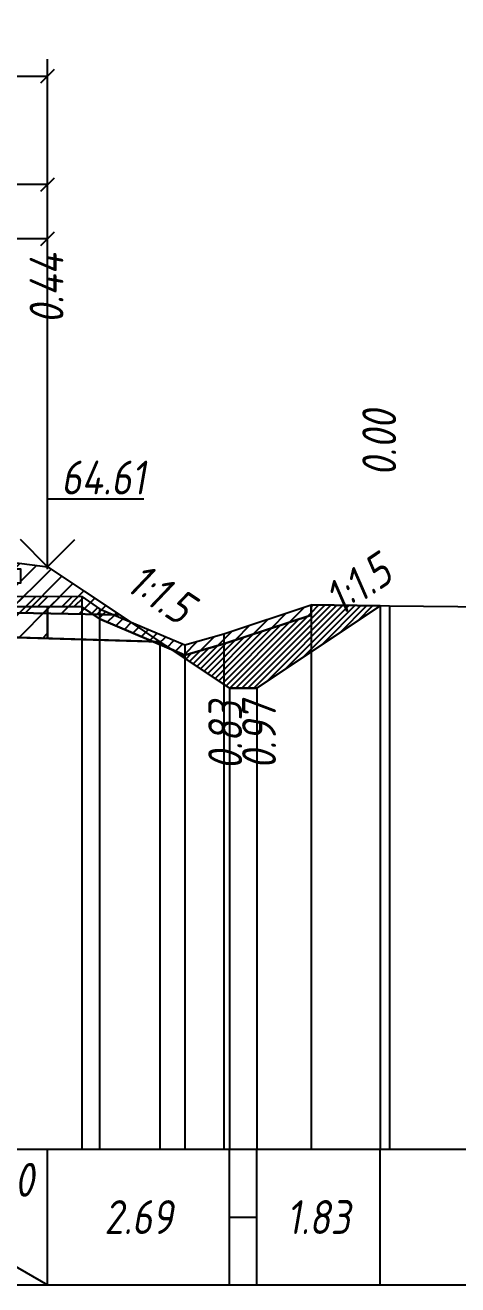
# Model space of a CAD drawing. Extents: x -717 to 1451, y -133302 to 233.
# Drawn here: x 260.7 to 292.7, y -130752 to -130659 of the extents above; entities that cross this region are included whole.
import ezdxf
from ezdxf.enums import TextEntityAlignment as Align

# ---------------------------------------------------------------- set-up
doc = ezdxf.new("R2010")
doc.units = 0
for name, color, linetype in [('Код_514', 1, 'Continuous'), ('Контур_0', 7, 'Continuous'), ('Контур_2660', 7, 'Continuous'), ('Контур_2665', 7, 'Continuous'), ('Контур_508', 7, 'Continuous'), ('Контур_512', 7, 'Continuous'), ('Контур_513', 7, 'Continuous'), ('Красный поперечник', 1, 'Continuous'), ('Объём_2650', 7, 'Continuous'), ('Объём_2660', 7, 'Continuous'), ('Объём_2663', 7, 'Continuous'), ('Объём_2664', 7, 'Continuous'), ('Объём_2665', 7, 'Continuous'), ('Откосы', 7, 'Continuous'), ('Отметки покрытия', 7, 'Continuous'), ('Рабочие отметки', 7, 'Continuous'), ('Таблица', 7, 'Continuous'), ('Уклоны проезжей части', 7, 'Continuous'), ('Черный поперечник', 3, 'Continuous')]:
    doc.layers.add(name, color=color, linetype=linetype)
for name, color, linetype, true_color in [('Контур_2540', 2, 'Continuous', 0xffff00), ('Контур_2562', 3, 'Continuous', 0x00ff00), ('Контур_2570', 7, 'Continuous', 0x80ff00), ('Контур_2736', 4, 'Continuous', 0x00ffff), ('Контур_2737', 4, 'Continuous', 0x00ffff), ('Контур_2738', 4, 'Continuous', 0x00ffff), ('Контур_2739', 4, 'Continuous', 0x00ffff), ('Контур_2741', 4, 'Continuous', 0x00ffff), ('Контур_2742', 4, 'Continuous', 0x00ffff), ('Контур_2743', 4, 'Continuous', 0x00ffff), ('Контур_2744', 7, 'Continuous', 0xa4ffff), ('Контур_2745', 7, 'Continuous', 0xa4ffff), ('Контур_2747', 4, 'Continuous', 0x00ffff), ('Контур_2748', 4, 'Continuous', 0x00ffff), ('Контур_2749', 4, 'Continuous', 0x00ffff), ('Контур_2750', 4, 'Continuous', 0x00ffff), ('Контур_2751', 4, 'Continuous', 0x00ffff), ('Контур_2752', 4, 'Continuous', 0x00ffff), ('Контур_402', 7, 'Continuous', 0xff6464), ('Контур_703', 4, 'Continuous', 0x00ffff), ('Контур_705', 4, 'Continuous', 0x00ffff), ('Контур_707', 4, 'Continuous', 0x00ffff), ('Контур_720', 131, 'Continuous', 0xaaffff), ('Объём_2540', 2, 'Continuous', 0xffff00), ('Объём_2562', 3, 'Continuous', 0x00ff00), ('Объём_2563', 7, 'Continuous', 0xff8000), ('Объём_2570', 7, 'Continuous', 0x80ff00), ('Объём_2600', 7, 'Continuous', 0x808000), ('Объём_2620', 2, 'Continuous', 0xffff00), ('Объём_2746', 2, 'Continuous', 0xffff00)]:
    doc.layers.add(name, color=color, linetype=linetype, true_color=true_color)
doc.styles.get("Standard").update_dxf_attribs({"font": 'txt', "height": 2.5})
doc.styles.add('М', font='romand.shx', dxfattribs={"width": 0.8, "oblique": 10, "height": 2.5})
doc.dimstyles.new('ISO-25', dxfattribs={"dimtxt": 2.5, "dimasz": 2.5, "dimexe": 1.25, "dimexo": 0.625, "dimtad": 1, "dimtxsty": 'Standard', "dimcen": 2.5, "dimadec": 0, "dimazin": 0, "dimtfac": 1, "dimtmove": 0, "dimatfit": 3, "dimfxl": 1, "dimarcsym": 0})

# ---------------------------------------------------------------- blocks, each defined once
blk = doc.blocks.new('_Oblique')
at = {"color": 0, "linetype": 'ByBlock', "lineweight": -2}
blk.add_line((-0.5, -0.5), (0.5, 0.5), dxfattribs=at)
blk = doc.blocks.new('*D4061')
at = {"color": 0, "lineweight": -2, "transparency": 16777216}
for p, q in [((244.842, -130698.492), (244.842, -130673.543)), ((262.342, -130698.442), (262.342, -130673.543)), ((244.842, -130674.793), (262.342, -130674.793))]:
    blk.add_line(p, q, dxfattribs=at)
at = {"layer": 'Defpoints', "color": 0, "transparency": 16777216}
for p in [(262.342, -130674.793), (244.842, -130699.117), (262.342, -130699.067)]:
    blk.add_point(p, dxfattribs=at)
at = {"color": 0, "lineweight": -2, "transparency": 16777216, "rotation": 180}
blk.add_blockref('_Oblique', (244.842, -130674.793), dxfattribs=at)
at = {"color": 0, "lineweight": -2, "transparency": 16777216}
blk.add_blockref('_Oblique', (262.342, -130674.793), dxfattribs=at)
at = {"color": 0, "transparency": 16777216, "insert": (253.592, -130672.68), "char_height": 2.5, "width": 9.58333, "attachment_point": 5, "style": 'М'}
blk.add_mtext('3,50', dxfattribs=at)
blk = doc.blocks.new('*D4066')
at = {"color": 0, "lineweight": -2, "transparency": 16777216}
for p, q in [((224.842, -130698.092), (224.842, -130669.543)), ((262.342, -130699.192), (262.342, -130669.543)), ((262.342, -130670.793), (224.842, -130670.793))]:
    blk.add_line(p, q, dxfattribs=at)
at = {"layer": 'Defpoints', "color": 0, "transparency": 16777216}
for p in [(224.842, -130670.793), (224.842, -130698.717), (262.342, -130699.817)]:
    blk.add_point(p, dxfattribs=at)
at = {"color": 0, "lineweight": -2, "transparency": 16777216, "rotation": 180}
blk.add_blockref('_Oblique', (224.842, -130670.793), dxfattribs=at)
at = {"color": 0, "lineweight": -2, "transparency": 16777216}
blk.add_blockref('_Oblique', (262.342, -130670.793), dxfattribs=at)
at = {"color": 0, "transparency": 16777216, "insert": (254.277, -130668.68), "char_height": 2.5, "width": 9.58333, "attachment_point": 5, "style": 'М'}
blk.add_mtext('7,50', dxfattribs=at)
blk = doc.blocks.new('*D4068')
at = {"color": 0, "lineweight": -2, "transparency": 16777216}
for p, q in [((122.921, -130698.422), (122.921, -130661.543)), ((262.342, -130699.192), (262.342, -130661.543)), ((122.921, -130662.793), (262.342, -130662.793))]:
    blk.add_line(p, q, dxfattribs=at)
at = {"layer": 'Defpoints', "color": 0, "transparency": 16777216}
for p in [(262.342, -130662.793), (122.921, -130699.047), (262.342, -130699.817)]:
    blk.add_point(p, dxfattribs=at)
at = {"color": 0, "lineweight": -2, "transparency": 16777216, "rotation": 180}
blk.add_blockref('_Oblique', (122.921, -130662.793), dxfattribs=at)
at = {"color": 0, "lineweight": -2, "transparency": 16777216}
blk.add_blockref('_Oblique', (262.342, -130662.793), dxfattribs=at)
at = {"color": 0, "transparency": 16777216, "insert": (192.632, -130660.68), "char_height": 2.5, "width": 12.5, "attachment_point": 5, "style": 'М'}
blk.add_mtext('27,88', dxfattribs=at)

msp = doc.modelspace()

# ---------------------------------------------------------------- hatches: boundary and pattern name
at = {"layer": 'Объём_2563'}
h = msp.add_hatch(dxfattribs=at)
h.set_pattern_fill('ANSI31', color=256, scale=0.3)
h.paths.add_polyline_path([(122.921, -130698.985), (127.423, -130698.805), (127.422, -130699.533), (129.922, -130699.533), (129.921, -130700.855), (128.421, -130700.885), (127.503, -130701.803), (118.421, -130701.985)])
h.paths.add_polyline_path([(247.26, -130702.153), (246.342, -130701.235), (244.842, -130701.205), (244.842, -130701.055), (246.24, -130701.056), (246.241, -130700.056), (245.741, -130700.055), (245.742, -130699.242), (248.563, -130699.368), (248.563, -130699.989), (249.963, -130699.989), (249.963, -130699.45), (258.959, -130699.628), (258.959, -130700.196), (260.359, -130700.196), (260.359, -130699.196), (259.859, -130699.196), (259.859, -130698.696), (262.342, -130699.005), (267.677, -130702.561)])
at = {"layer": 'Объём_2570'}
h = msp.add_hatch(dxfattribs=at)
h.set_pattern_fill('ANSI31', color=256, scale=0.2)
h.paths.add_polyline_path([(122.769, -130703.632), (121.14, -130705.24), (116.315, -130708.549), (114.434, -130711.068), (112.27, -130711.461), (105, -130711.682), (105, -130710.932), (112.27, -130710.711), (114.434, -130710.318), (116.315, -130707.799), (121.14, -130704.49), (122.769, -130702.882)])
h.paths.add_polyline_path([(281.809, -130702.57), (275.37, -130704.701), (272.49, -130705.52), (266.178, -130702.858), (264.88, -130701.954), (257.929, -130701.934), (256.495, -130701.765), (251.537, -130700.994), (247.775, -130700.564), (247.775, -130699.814), (251.537, -130700.244), (256.495, -130701.015), (257.929, -130701.184), (264.88, -130701.204), (266.178, -130702.108), (272.49, -130704.77), (275.37, -130703.951), (281.809, -130701.82)])
at = {"layer": 'Объём_2600'}
h = msp.add_hatch(dxfattribs=at)
h.set_pattern_fill('ANSI31', color=6, scale=0.4)
h.paths.add_polyline_path([(143.8, -130702.825), (122.769, -130703.456), (122.769, -130702.882), (127.218, -130702.365), (131.119, -130701.806), (131.69, -130701.866), (132.149, -130701.809), (140.266, -130701.034), (142.748, -130701.07), (143.8, -130701.067)])
h.paths.add_polyline_path([(262.342, -130701.947), (262.342, -130704.292), (232.103, -130703.385), (232.103, -130699.532), (243.252, -130699.789), (247.775, -130699.814), (247.775, -130700.564), (251.537, -130700.994), (256.495, -130701.765), (257.929, -130701.934)])
h = msp.add_hatch(dxfattribs=at)
h.set_pattern_fill('HONEY', color=5, scale=0.3)
h.paths.add_polyline_path([(122.769, -130703.632), (121.14, -130705.24), (116.315, -130708.549), (114.434, -130711.068), (112.27, -130711.461), (105, -130711.682), (105, -130710.932), (115.905, -130703.662), (122.769, -130703.456)])
h.paths.add_polyline_path([(270.132, -130704.525), (270.646, -130704.541), (271.469, -130705.089)])
at = {"layer": 'Объём_2620'}
h = msp.add_hatch(dxfattribs=at)
h.set_pattern_fill('ANSI31', color=2, scale=0.1)
h.paths.add_polyline_path([(271.469, -130705.089), (275.795, -130707.973), (277.795, -130707.973), (286.93, -130701.883), (281.809, -130701.82), (281.809, -130702.57), (275.37, -130704.701), (272.49, -130705.52)])

# ---------------------------------------------------------------- linework, layer by layer
at = {"color": 2}
msp.add_lwpolyline([(271.469, -130705.089), (275.795, -130707.973), (277.795, -130707.973), (286.93, -130701.883), (281.809, -130701.82), (281.809, -130702.57), (275.37, -130704.701), (272.49, -130705.52), (271.469, -130705.089)], dxfattribs=at)
at = {"layer": 'Код_514'}
for p, q in [((244.842, -130742), (262.342, -130752)), ((262.342, -130752), (262.342, -130742)), ((275.795, -130752), (275.795, -130742)), ((277.795, -130752), (277.795, -130742)), ((286.93, -130752), (286.93, -130742)), ((275.795, -130747), (277.795, -130747))]:
    msp.add_line(p, q, dxfattribs=at)
at = {"layer": 'Контур_0', "flags": 128}
for points in [[(262.342, -130699.005), (262.342, -130699.005), (262.342, -130699.005), (262.342, -130699.005), (262.342, -130699.005), (262.342, -130699.005), (262.342, -130699.005), (262.342, -130699.005), (262.342, -130699.005), (262.342, -130699.005), (262.342, -130699.005), (262.342, -130699.005), (262.342, -130699.005), (262.342, -130699.005), (262.342, -130699.005), (275.795, -130707.973)], [(262.342, -130699.005), (262.342, -130699.005), (262.342, -130699.005), (262.342, -130699.005), (262.342, -130699.005), (262.342, -130699.005), (262.342, -130699.005), (262.342, -130699.005), (262.342, -130699.005), (262.342, -130699.005), (262.342, -130699.005), (262.342, -130699.005), (262.342, -130699.005), (262.342, -130699.005), (262.342, -130699.005), (275.795, -130707.973), (277.795, -130707.973), (286.93, -130701.883), (286.93, -130701.883), (286.93, -130701.883), (286.93, -130701.883), (286.93, -130701.883), (286.93, -130701.883), (286.93, -130701.883), (286.93, -130701.883), (286.93, -130701.883), (286.93, -130701.883), (286.93, -130701.883), (286.93, -130701.883), (286.93, -130701.883)]]:
    msp.add_lwpolyline(points, dxfattribs=at)
at = {"layer": 'Контур_0', "color": 250, "flags": 128}
msp.add_lwpolyline([(244.842, -130701.205), (246.342, -130701.235), (247.26, -130702.153), (267.677, -130702.561)], dxfattribs=at)
at = {"layer": 'Контур_2540', "flags": 128}
msp.add_lwpolyline([(232.103, -130701.85), (267.677, -130702.561), (270.646, -130704.541), (232.103, -130703.385), (232.103, -130701.85), (232.103, -130701.85)], dxfattribs=at)
at = {"layer": 'Контур_2562', "flags": 128}
msp.add_lwpolyline([(262.342, -130699.005), (262.342, -130699.005), (262.342, -130699.005), (262.342, -130699.005), (262.342, -130699.005)], dxfattribs=at)
at = {"layer": 'Контур_2570', "flags": 128}
msp.add_lwpolyline([(192.451, -130700.291), (201.921, -130700.109), (232.103, -130699.532), (243.252, -130699.789), (247.775, -130699.814), (247.775, -130700.564), (251.537, -130700.994), (256.495, -130701.765), (256.495, -130701.765), (257.929, -130701.934), (264.88, -130701.954), (266.178, -130702.858), (272.49, -130705.52), (272.49, -130705.52), (275.37, -130704.701), (281.809, -130702.57), (281.809, -130701.82), (287.614, -130701.892), (310.3, -130702.107)], dxfattribs=at)
at = {"layer": 'Контур_2660', "flags": 128}
msp.add_lwpolyline([(232.103, -130703.385), (270.646, -130704.541)], dxfattribs=at)
at = {"layer": 'Контур_2665', "flags": 128}
msp.add_lwpolyline([(262.342, -130699.005), (262.342, -130699.005)], dxfattribs=at)
at = {"layer": 'Контур_2736', "flags": 128}
msp.add_lwpolyline([(262.342, -130699.005), (262.342, -130699.005)], dxfattribs=at)
at = {"layer": 'Контур_2737', "flags": 128}
msp.add_lwpolyline([(262.342, -130699.005), (262.342, -130699.005)], dxfattribs=at)
at = {"layer": 'Контур_2738', "flags": 128}
msp.add_lwpolyline([(262.342, -130699.005), (262.342, -130699.005)], dxfattribs=at)
at = {"layer": 'Контур_2739', "flags": 128}
msp.add_lwpolyline([(262.342, -130699.005), (262.342, -130699.005)], dxfattribs=at)
at = {"layer": 'Контур_2741', "flags": 128}
msp.add_lwpolyline([(286.93, -130701.883), (286.93, -130701.883)], dxfattribs=at)
at = {"layer": 'Контур_2742', "flags": 128}
msp.add_lwpolyline([(286.93, -130701.883), (286.93, -130701.883)], dxfattribs=at)
at = {"layer": 'Контур_2743', "flags": 128}
msp.add_lwpolyline([(286.93, -130701.883), (286.93, -130701.883)], dxfattribs=at)
at = {"layer": 'Контур_2744', "flags": 128}
msp.add_lwpolyline([(286.93, -130701.883), (286.93, -130701.883)], dxfattribs=at)
msp.add_lwpolyline([(286.93, -130701.883), (286.93, -130701.883)], dxfattribs=at)
msp.add_lwpolyline([(286.93, -130701.883), (286.93, -130701.883)], dxfattribs=at)
msp.add_lwpolyline([(286.93, -130701.883), (286.93, -130701.883)], dxfattribs=at)
msp.add_lwpolyline([(286.93, -130701.883), (286.93, -130701.883)], dxfattribs=at)
msp.add_lwpolyline([(286.93, -130701.883), (286.93, -130701.883)], dxfattribs=at)
at = {"layer": 'Контур_2745', "flags": 128}
msp.add_lwpolyline([(262.342, -130699.005), (262.342, -130699.005)], dxfattribs=at)
msp.add_lwpolyline([(262.342, -130699.005), (262.342, -130699.005)], dxfattribs=at)
msp.add_lwpolyline([(262.342, -130699.005), (262.342, -130699.005)], dxfattribs=at)
msp.add_lwpolyline([(262.342, -130699.005), (262.342, -130699.005)], dxfattribs=at)
msp.add_lwpolyline([(262.342, -130699.005), (262.342, -130699.005)], dxfattribs=at)
msp.add_lwpolyline([(262.342, -130699.005), (262.342, -130699.005)], dxfattribs=at)
at = {"layer": 'Контур_2747', "flags": 128}
msp.add_lwpolyline([(262.342, -130699.005), (262.342, -130699.005)], dxfattribs=at)
at = {"layer": 'Контур_2748', "flags": 128}
msp.add_lwpolyline([(262.342, -130699.005), (262.342, -130699.005)], dxfattribs=at)
at = {"layer": 'Контур_2749', "flags": 128}
msp.add_lwpolyline([(262.342, -130699.005), (262.342, -130699.005)], dxfattribs=at)
at = {"layer": 'Контур_2750', "flags": 128}
msp.add_lwpolyline([(286.93, -130701.883), (286.93, -130701.883)], dxfattribs=at)
at = {"layer": 'Контур_2751', "flags": 128}
msp.add_lwpolyline([(286.93, -130701.883), (286.93, -130701.883)], dxfattribs=at)
at = {"layer": 'Контур_2752', "flags": 128}
msp.add_lwpolyline([(286.93, -130701.883), (286.93, -130701.883)], dxfattribs=at)
at = {"layer": 'Контур_402', "flags": 128}
msp.add_lwpolyline([(115.905, -130703.662), (143.8, -130702.825), (143.8, -130701.067), (160.763, -130700.836), (171.734, -130700.682), (178.632, -130700.552), (192.451, -130700.291), (193.327, -130700.274), (194.601, -130700.3), (194.601, -130700.25), (195.874, -130700.275), (195.874, -130700.225), (232.103, -130700.95), (232.103, -130703.385), (270.646, -130704.541)], dxfattribs=at)
at = {"layer": 'Контур_508', "flags": 128}
msp.add_lwpolyline([(105, -130710.932), (115.905, -130703.662), (143.8, -130702.825), (143.8, -130701.067), (160.763, -130700.836), (171.734, -130700.682), (178.632, -130700.552), (192.451, -130700.291), (193.327, -130700.274), (194.601, -130700.3), (194.601, -130700.25), (195.874, -130700.275), (195.874, -130700.225), (232.103, -130700.95), (232.103, -130703.385), (270.646, -130704.541), (275.795, -130707.973), (277.795, -130707.973), (286.93, -130701.883)], dxfattribs=at)
at = {"layer": 'Контур_512', "flags": 128}
msp.add_lwpolyline([(232.103, -130703.385), (270.646, -130704.541), (275.795, -130707.973), (277.795, -130707.973), (286.93, -130701.883)], dxfattribs=at)
at = {"layer": 'Контур_513', "flags": 128}
msp.add_lwpolyline([(105, -130710.932), (115.905, -130703.662), (143.8, -130702.825), (143.8, -130701.067), (160.763, -130700.836), (171.734, -130700.682), (178.632, -130700.552), (192.451, -130700.291), (193.327, -130700.274), (194.601, -130700.3), (194.601, -130700.25), (195.874, -130700.275), (195.874, -130700.225), (232.103, -130700.95), (232.103, -130703.385), (270.646, -130704.541), (275.795, -130707.973), (277.795, -130707.973), (286.93, -130701.883)], dxfattribs=at)
at = {"layer": 'Контур_703', "flags": 128}
for points in [[(262.342, -130699.005), (262.342, -130699.005)], [(262.342, -130699.005), (275.795, -130707.973)]]:
    msp.add_lwpolyline(points, dxfattribs=at)
at = {"layer": 'Контур_705', "flags": 128}
msp.add_lwpolyline([(262.342, -130699.005), (262.342, -130699.005)], dxfattribs=at)
at = {"layer": 'Контур_707', "flags": 128}
msp.add_lwpolyline([(277.795, -130707.973), (286.93, -130701.883)], dxfattribs=at)
at = {"layer": 'Контур_720', "flags": 128}
msp.add_lwpolyline([(275.795, -130707.973), (277.795, -130707.973)], dxfattribs=at)
at = {"layer": 'Красный поперечник'}
for p, q in [((262.342, -130699.005), (275.795, -130707.973)), ((277.795, -130707.973), (286.93, -130701.883)), ((286.93, -130701.883), (286.93, -130742)), ((270.646, -130704.541), (270.646, -130742)), ((275.795, -130707.973), (275.795, -130742)), ((275.795, -130707.973), (277.795, -130707.973)), ((277.795, -130707.973), (277.795, -130742))]:
    msp.add_line(p, q, dxfattribs=at)
at = {"layer": 'Объём_2540', "flags": 128}
msp.add_lwpolyline([(232.103, -130701.85), (267.677, -130702.561), (270.646, -130704.541), (232.103, -130703.385), (232.103, -130701.85), (232.103, -130701.85)], dxfattribs=at)
msp.add_lwpolyline([(232.103, -130701.85), (267.677, -130702.561), (270.646, -130704.541), (232.103, -130703.385), (232.103, -130701.85), (232.103, -130701.85)], dxfattribs=at)
at = {"layer": 'Объём_2562', "flags": 128}
msp.add_lwpolyline([(262.342, -130699.005), (262.342, -130699.005), (262.342, -130699.005), (262.342, -130699.005), (262.342, -130699.005)], dxfattribs=at)
msp.add_lwpolyline([(262.342, -130699.005), (262.342, -130699.005), (262.342, -130699.005), (262.342, -130699.005), (262.342, -130699.005)], dxfattribs=at)
at = {"layer": 'Объём_2563', "color": 250, "flags": 128}
msp.add_lwpolyline([(247.26, -130702.153), (246.342, -130701.235), (244.842, -130701.205), (244.842, -130701.055), (246.24, -130701.056), (246.241, -130700.056), (245.741, -130700.055), (245.742, -130699.242), (248.563, -130699.368), (248.563, -130699.989), (249.963, -130699.989), (249.963, -130699.45), (258.959, -130699.628), (258.959, -130700.196), (260.359, -130700.196), (260.359, -130699.196), (259.859, -130699.196), (259.859, -130698.696), (262.342, -130699.005), (267.677, -130702.561), (247.26, -130702.153), (247.26, -130702.153)], dxfattribs=at)
at = {"layer": 'Объём_2570', "flags": 128}
msp.add_lwpolyline([(281.809, -130702.57), (275.37, -130704.701), (272.49, -130705.52), (266.178, -130702.858), (264.88, -130701.954), (257.929, -130701.934), (256.495, -130701.765), (251.537, -130700.994), (247.775, -130700.564), (247.775, -130699.814), (251.537, -130700.244), (256.495, -130701.015), (257.929, -130701.184), (264.88, -130701.204), (266.178, -130702.108), (272.49, -130704.77), (275.37, -130703.951), (281.809, -130701.82), (281.809, -130702.57), (281.809, -130702.57)], dxfattribs=at)
msp.add_lwpolyline([(281.809, -130702.57), (275.37, -130704.701), (272.49, -130705.52), (266.178, -130702.858), (264.88, -130701.954), (257.929, -130701.934), (256.495, -130701.765), (251.537, -130700.994), (247.775, -130700.564), (247.775, -130699.814), (251.537, -130700.244), (256.495, -130701.015), (257.929, -130701.184), (264.88, -130701.204), (266.178, -130702.108), (272.49, -130704.77), (275.37, -130703.951), (281.809, -130701.82), (281.809, -130702.57), (281.809, -130702.57)], dxfattribs=at)
at = {"layer": 'Объём_2600', "flags": 128}
msp.add_lwpolyline([(270.132, -130704.525), (270.646, -130704.541), (271.469, -130705.089), (270.132, -130704.525), (270.132, -130704.525)], dxfattribs=at)
msp.add_lwpolyline([(270.132, -130704.525), (270.646, -130704.541), (271.469, -130705.089), (270.132, -130704.525), (270.132, -130704.525)], dxfattribs=at)
at = {"layer": 'Объём_2620', "flags": 128}
for points in [[(262.342, -130701.947), (264.88, -130701.954), (266.178, -130702.858), (270.132, -130704.525), (262.342, -130704.292), (262.342, -130701.947), (262.342, -130701.947)], [(262.342, -130701.947), (264.88, -130701.954), (266.178, -130702.858), (270.132, -130704.525), (262.342, -130704.292), (262.342, -130701.947), (262.342, -130701.947)], [(275.37, -130704.701), (281.809, -130702.57), (281.809, -130701.82), (286.93, -130701.883), (277.795, -130707.973), (275.795, -130707.973), (271.469, -130705.089), (272.49, -130705.52), (275.37, -130704.701), (275.37, -130704.701)], [(275.37, -130704.701), (281.809, -130702.57), (281.809, -130701.82), (286.93, -130701.883), (277.795, -130707.973), (275.795, -130707.973), (271.469, -130705.089), (272.49, -130705.52), (275.37, -130704.701), (275.37, -130704.701)]]:
    msp.add_lwpolyline(points, dxfattribs=at)
at = {"layer": 'Объём_2650', "flags": 128}
msp.add_lwpolyline([(262.342, -130701.947), (262.342, -130704.292), (232.103, -130703.385), (232.103, -130699.532), (243.252, -130699.789), (247.775, -130699.814), (247.775, -130700.564), (251.537, -130700.994), (256.495, -130701.765), (257.929, -130701.934), (262.342, -130701.947), (262.342, -130701.947)], dxfattribs=at)
at = {"layer": 'Объём_2650', "color": 6, "flags": 128}
msp.add_lwpolyline([(262.342, -130701.947), (262.342, -130704.292), (232.103, -130703.385), (232.103, -130699.532), (243.252, -130699.789), (247.775, -130699.814), (247.775, -130700.564), (251.537, -130700.994), (256.495, -130701.765), (257.929, -130701.934), (262.342, -130701.947), (262.342, -130701.947)], dxfattribs=at)
at = {"layer": 'Объём_2660', "flags": 128}
msp.add_lwpolyline([(232.103, -130703.385), (270.646, -130704.541)], dxfattribs=at)
msp.add_lwpolyline([(232.103, -130703.385), (270.646, -130704.541)], dxfattribs=at)
at = {"layer": 'Объём_2663', "flags": 128}
for points in [[(262.342, -130699.005), (275.795, -130707.973)], [(262.342, -130699.005), (275.795, -130707.973)], [(277.795, -130707.973), (286.93, -130701.883)], [(277.795, -130707.973), (286.93, -130701.883)]]:
    msp.add_lwpolyline(points, dxfattribs=at)
at = {"layer": 'Объём_2664', "flags": 128}
msp.add_lwpolyline([(275.795, -130707.973), (277.795, -130707.973)], dxfattribs=at)
msp.add_lwpolyline([(275.795, -130707.973), (277.795, -130707.973)], dxfattribs=at)
at = {"layer": 'Объём_2665', "flags": 128}
msp.add_lwpolyline([(262.342, -130699.005), (262.342, -130699.005)], dxfattribs=at)
msp.add_lwpolyline([(262.342, -130699.005), (262.342, -130699.005)], dxfattribs=at)
at = {"layer": 'Объём_2746', "flags": 128}
msp.add_lwpolyline([(266.178, -130702.858), (270.132, -130704.525), (232.103, -130703.385), (232.103, -130699.532), (243.252, -130699.789), (247.775, -130699.814), (247.775, -130700.564), (251.537, -130700.994), (256.495, -130701.765), (257.929, -130701.934), (264.88, -130701.954), (266.178, -130702.858), (266.178, -130702.858)], dxfattribs=at)
msp.add_lwpolyline([(266.178, -130702.858), (270.132, -130704.525), (232.103, -130703.385), (232.103, -130699.532), (243.252, -130699.789), (247.775, -130699.814), (247.775, -130700.564), (251.537, -130700.994), (256.495, -130701.765), (257.929, -130701.934), (264.88, -130701.954), (266.178, -130702.858), (266.178, -130702.858)], dxfattribs=at)
at = {"layer": 'Отметки покрытия', "color": 1}
for p, q in [((262.342, -130699.005), (262.342, -130694.005)), ((262.342, -130694.005), (269.442, -130694.005)), ((262.342, -130699.005), (260.342, -130697.005)), ((262.342, -130699.005), (264.342, -130697.005))]:
    msp.add_line(p, q, dxfattribs=at)
at = {"layer": 'Таблица'}
for p, q in [((80, -130742), (311.93, -130742)), ((80, -130752), (311.93, -130752))]:
    msp.add_line(p, q, dxfattribs=at)
at = {"layer": 'Черный поперечник', "color": 7}
for p, q in [((264.88, -130701.204), (264.88, -130742)), ((266.178, -130702.108), (266.178, -130742)), ((281.809, -130701.82), (281.809, -130742)), ((287.614, -130701.892), (287.614, -130742)), ((275.37, -130703.951), (275.37, -130742)), ((272.49, -130704.77), (272.49, -130742))]:
    msp.add_line(p, q, dxfattribs=at)
at = {"layer": 'Черный поперечник', "flags": 128}
msp.add_lwpolyline([(192.451, -130700.291), (201.921, -130700.109), (232.103, -130699.532), (243.252, -130699.789), (247.775, -130699.814), (251.537, -130700.244), (256.495, -130701.015), (257.929, -130701.184), (264.88, -130701.204), (266.178, -130702.108), (272.49, -130704.77), (275.37, -130703.951), (281.809, -130701.82), (287.614, -130701.892), (310.3, -130702.107)], dxfattribs=at)

# ---------------------------------------------------------------- texts
at = {"layer": 'Код_514', "style": 'М', "oblique": 10, "width": 0.8}
msp.add_text('40.00', height=2.5, dxfattribs=at).set_placement((261.342, -130743), align=Align.TOP_RIGHT)
for s, p in [('2.69', (269.068, -130747)), ('1.83', (282.362, -130747))]:
    msp.add_text(s, height=2.5, dxfattribs=at).set_placement(p, align=Align.MIDDLE_CENTER)
at = {"layer": 'Откосы', "color": 1, "style": 'М', "oblique": 10, "width": 0.8}
for rotation, p in [(33.69007, (286.429, -130701.942)), (326.30994, (269.623, -130702.657))]:
    msp.add_text('1:1.5', height=2.5, rotation=rotation, dxfattribs=at).set_placement(p, align=Align.BOTTOM_CENTER)
at = {"layer": 'Отметки покрытия', "color": 1, "style": 'М', "oblique": 10, "width": 0.8}
msp.add_text('64.61', height=2.5, dxfattribs=at).set_placement((263.342, -130694.422), align=Align.BOTTOM_LEFT)
at = {"layer": 'Рабочие отметки', "color": 1, "style": 'М', "oblique": 10, "width": 0.8}
for s, p in [('0.44', (262.264, -130681.055)), ('0.00', (286.852, -130692.314))]:
    msp.add_text(s, height=2.5, rotation=90, dxfattribs=at).set_placement(p, align=Align.MIDDLE_LEFT)
for s, p in [('0.83', (275.467, -130708.904)), ('0.97', (277.967, -130708.904))]:
    msp.add_text(s, height=2.5, rotation=90, dxfattribs=at).set_placement(p, align=Align.MIDDLE_RIGHT)
at = {"layer": 'Уклоны проезжей части', "color": 1, "style": 'М', "oblique": 10, "width": 0.8}
for rotation, p in [(33.69007, (286.429, -130701.942)), (326.30994, (269.623, -130702.657))]:
    msp.add_text('1:1.5', height=2.5, rotation=rotation, dxfattribs=at).set_placement(p, align=Align.BOTTOM_CENTER)

# ---------------------------------------------------------------- dimensions: what is measured, and where the dimension line sits
at = {"color": 5}
for base, p1, p2, picture, middle in [((262.342, -130662.793), (122.921, -130699.047), (262.342, -130699.817), '*D4068', (192.632, -130660.68)), ((262.342, -130674.793), (244.842, -130699.117), (262.342, -130699.067), '*D4061', (253.592, -130672.68))]:
    dim = msp.add_linear_dim(base=base, p1=p1, p2=p2, angle=180, dimstyle='ISO-25', override={"dimasz": 1, "dimlfac": 0.2, "dimzin": 0, "dimtxsty": 'М', "dimblk1": 'Oblique', "dimblk2": 'Oblique', "dimsah": 1}, dxfattribs=at)
    dim.commit()
    dim.dimension.update_dxf_attribs({"geometry": picture, "text_midpoint": middle})
dim = msp.add_linear_dim(base=(224.842, -130670.793), p1=(262.342, -130699.817), p2=(224.842, -130698.717), dimstyle='ISO-25', override={"dimasz": 1, "dimlfac": 0.2, "dimzin": 0, "dimtxsty": 'М', "dimblk1": 'Oblique', "dimblk2": 'Oblique', "dimsah": 1}, dxfattribs=at)
dim.commit()
dim.dimension.update_dxf_attribs({"geometry": '*D4066', "text_midpoint": (254.277, -130670.793), "dimtype": 160})

doc.saveas('drawing.dxf')
